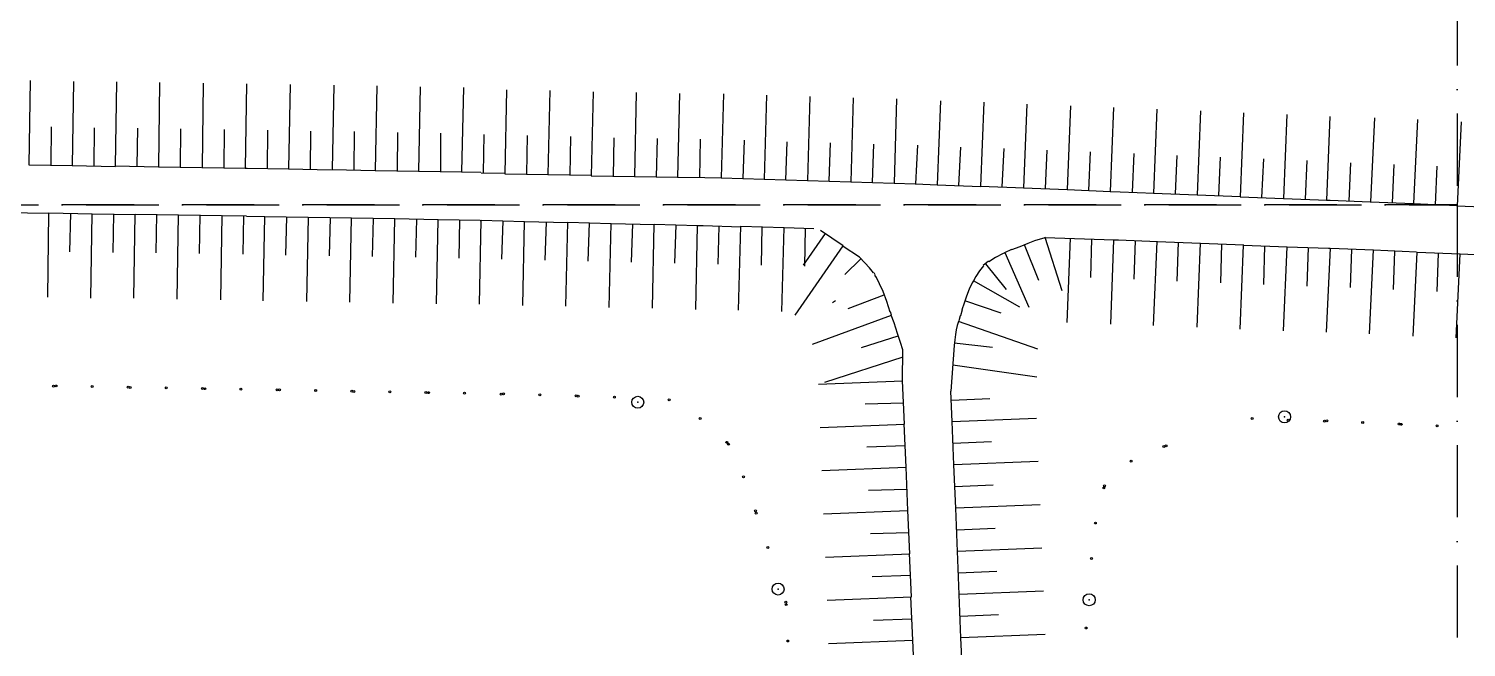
# Model space of a CAD drawing. Header units: millimetres. Extents: x 1353783 to 6492029790, y -7276956 to -512500.
# Drawn here: x 9984423 to 9990400, y -2852822 to -2850250 of the extents above; entities that cross this region are included whole.
import ezdxf

# ---------------------------------------------------------------- set-up
doc = ezdxf.new("R2010")
doc.units = ezdxf.units.MM
doc.linetypes.add('482 Границы районов', pattern=[5, 3, -1, 0, -1])
doc.linetypes.add('CONTI', pattern=[0])
for name, color, linetype in [('PI_DTUNKNOWN', 250, 'CONTI'), ('SIT_LРЕЛЬЕФ', 7, 'CONTI'), ('РЕЛЬЕФ', 7, 'CONTI')]:
    doc.layers.add(name, color=color, linetype=linetype)
doc.layers.add('ГП-Граница учасика ИЖС', color=3, linetype='Continuous', lineweight=5)
doc.layers.add('ГР.УЧ', color=12, linetype='ограждение1', lineweight=40)
doc.linetypes.add('ограждение1', pattern='A,6.35,-2.54,[133,ltypeshp.shx,S=2.54,R=0,X=-2.54,Y=0],-2.54,25.4', length=36.83)

# ---------------------------------------------------------------- blocks, each defined once
blk = doc.blocks.new('оо')
at = {"layer": 'PI_DTUNKNOWN', "color": 9, "true_color": 0xc7c8ca}
for centre in [(222829.463, -3431831.812), (222842.173, -3431836.212), (222831.053, -3431836.402), (222837.143, -3431838.592)]:
    blk.add_circle(centre, 0.125, dxfattribs=at)
for p in [(222829.463, -3431831.812), (222831.053, -3431836.402), (222842.173, -3431836.212), (222837.143, -3431838.592)]:
    blk.add_point(p, dxfattribs=at)
at = {"layer": 'SIT_LРЕЛЬЕФ', "color": 9, "true_color": 0xc7c8ca}
for p, q in [((222819.483, -3431821.582), (222818.923, -3431823.242)), ((222820.333, -3431821.872), (222819.773, -3431823.532)), ((222821.183, -3431822.152), (222820.623, -3431823.812)), ((222819.603, -3431822.632), (222819.353, -3431823.382)), ((222822.033, -3431822.442), (222821.473, -3431824.102)), ((222820.453, -3431822.922), (222820.203, -3431823.672)), ((222822.893, -3431822.732), (222822.333, -3431824.392)), ((222818.923, -3431823.242), (222819.773, -3431823.532)), ((222821.303, -3431823.202), (222821.053, -3431823.952)), ((222823.743, -3431823.022), (222823.183, -3431824.682)), ((222819.773, -3431823.532), (222820.623, -3431823.822)), ((222822.153, -3431823.492), (222821.903, -3431824.242)), ((222824.603, -3431823.312), (222824.033, -3431824.972)), ((222820.623, -3431823.812), (222821.473, -3431824.102)), ((222823.013, -3431823.782), (222822.763, -3431824.532)), ((222825.463, -3431823.602), (222824.893, -3431825.262)), ((222818.173, -3431824.042), (222819.003, -3431824.322)), ((222821.473, -3431824.102), (222822.323, -3431824.392)), ((222823.863, -3431824.072), (222823.613, -3431824.832)), ((222826.313, -3431823.892), (222825.743, -3431825.552)), ((222827.163, -3431824.182), (222826.593, -3431825.842)), ((222818.453, -3431825.982), (222819.013, -3431824.322)), ((222819.013, -3431824.322), (222819.863, -3431824.612)), ((222819.183, -3431825.222), (222819.443, -3431824.462)), ((222822.333, -3431824.392), (222823.183, -3431824.682)), ((222824.713, -3431824.362), (222824.463, -3431825.122)), ((222828.013, -3431824.472), (222827.443, -3431826.132)), ((222819.303, -3431826.272), (222819.863, -3431824.612)), ((222819.863, -3431824.612), (222820.713, -3431824.902)), ((222820.033, -3431825.512), (222820.293, -3431824.752)), ((222823.183, -3431824.682), (222823.223, -3431824.692)), ((222823.223, -3431824.692), (222824.033, -3431824.972)), ((222825.573, -3431824.652), (222825.323, -3431825.412)), ((222820.153, -3431826.552), (222820.713, -3431824.892)), ((222820.713, -3431824.892), (222821.563, -3431825.182)), ((222820.883, -3431825.792), (222821.143, -3431825.032)), ((222824.033, -3431824.972), (222824.883, -3431825.262)), ((222826.423, -3431824.942), (222826.173, -3431825.702)), ((222828.853, -3431824.792), (222828.283, -3431826.442)), ((222821.003, -3431826.842), (222821.563, -3431825.182)), ((222821.563, -3431825.182), (222822.413, -3431825.472)), ((222821.733, -3431826.082), (222821.993, -3431825.322)), ((222824.893, -3431825.262), (222825.743, -3431825.552)), ((222827.273, -3431825.232), (222827.023, -3431825.992)), ((222829.703, -3431825.082), (222829.133, -3431826.732)), ((222821.863, -3431827.132), (222822.423, -3431825.472)), ((222822.423, -3431825.472), (222822.903, -3431825.632)), ((222822.593, -3431826.372), (222822.853, -3431825.612)), ((222822.903, -3431825.642), (222823.263, -3431825.762)), ((222825.743, -3431825.552), (222826.593, -3431825.842)), ((222828.123, -3431825.532), (222827.863, -3431826.292)), ((222830.553, -3431825.382), (222829.983, -3431827.032)), ((222831.403, -3431825.672), (222830.833, -3431827.322)), ((222822.693, -3431827.422), (222823.263, -3431825.762)), ((222823.263, -3431825.762), (222824.113, -3431826.052)), ((222823.433, -3431826.662), (222823.693, -3431825.912)), ((222826.593, -3431825.842), (222827.443, -3431826.132)), ((222828.973, -3431825.832), (222828.713, -3431826.592)), ((222832.253, -3431825.962), (222831.683, -3431827.612)), ((222823.553, -3431827.712), (222824.123, -3431826.052)), ((222824.123, -3431826.052), (222824.973, -3431826.342)), ((222824.293, -3431826.952), (222824.553, -3431826.202)), ((222827.443, -3431826.132), (222827.823, -3431826.262)), ((222827.823, -3431826.272), (222828.283, -3431826.432)), ((222829.823, -3431826.122), (222829.563, -3431826.882)), ((222833.123, -3431826.252), (222832.543, -3431827.902)), ((222824.403, -3431828.002), (222824.973, -3431826.342)), ((222824.973, -3431826.342), (222825.823, -3431826.632)), ((222825.143, -3431827.242), (222825.403, -3431826.492)), ((222828.283, -3431826.442), (222829.133, -3431826.732)), ((222830.673, -3431826.422), (222830.413, -3431827.182)), ((222833.963, -3431826.552), (222833.383, -3431828.202)), ((222825.253, -3431828.292), (222825.823, -3431826.632)), ((222825.823, -3431826.632), (222826.673, -3431826.922)), ((222825.993, -3431827.532), (222826.253, -3431826.782)), ((222829.133, -3431826.732), (222829.983, -3431827.022)), ((222831.523, -3431826.712), (222831.263, -3431827.472)), ((222834.813, -3431826.852), (222834.233, -3431828.502)), ((222826.103, -3431828.582), (222826.673, -3431826.922)), ((222826.673, -3431826.922), (222827.503, -3431827.202)), ((222826.843, -3431827.822), (222827.103, -3431827.072)), ((222829.983, -3431827.032), (222830.833, -3431827.322)), ((222832.373, -3431827.002), (222832.113, -3431827.762)), ((222835.663, -3431827.152), (222835.083, -3431828.802)), ((222826.953, -3431828.862), (222827.523, -3431827.212)), ((222827.503, -3431827.212), (222827.523, -3431827.222)), ((222827.523, -3431827.212), (222828.373, -3431827.512)), ((222827.683, -3431828.112), (222827.953, -3431827.362)), ((222830.833, -3431827.322), (222831.683, -3431827.612)), ((222833.233, -3431827.302), (222832.963, -3431828.052)), ((222836.513, -3431827.452), (222835.933, -3431829.102)), ((222827.803, -3431829.162), (222828.373, -3431827.512)), ((222828.373, -3431827.512), (222829.223, -3431827.812)), ((222828.533, -3431828.412), (222828.803, -3431827.662)), ((222831.683, -3431827.612), (222832.223, -3431827.792)), ((222834.073, -3431827.602), (222833.803, -3431828.352)), ((222828.653, -3431829.452), (222829.223, -3431827.802)), ((222829.223, -3431827.802), (222830.073, -3431828.102)), ((222829.383, -3431828.702), (222829.653, -3431827.952)), ((222832.223, -3431827.792), (222832.543, -3431827.902)), ((222832.543, -3431827.902), (222833.393, -3431828.202)), ((222834.923, -3431827.902), (222834.653, -3431828.652)), ((222837.373, -3431827.772), (222836.773, -3431829.412)), ((222829.503, -3431829.752), (222830.073, -3431828.102)), ((222830.073, -3431828.102), (222830.923, -3431828.402)), ((222830.233, -3431829.002), (222830.503, -3431828.252)), ((222833.383, -3431828.202), (222834.233, -3431828.502)), ((222835.773, -3431828.202), (222835.503, -3431828.952)), ((222838.223, -3431828.072), (222837.623, -3431829.712)), ((222830.353, -3431830.042), (222830.923, -3431828.392)), ((222830.923, -3431828.392), (222831.773, -3431828.692)), ((222831.083, -3431829.292), (222831.353, -3431828.542)), ((222834.233, -3431828.502), (222835.083, -3431828.802)), ((222836.633, -3431828.502), (222836.353, -3431829.252)), ((222839.063, -3431828.382), (222838.463, -3431830.022)), ((222831.203, -3431830.342), (222831.773, -3431828.692)), ((222831.773, -3431828.692), (222831.883, -3431828.732)), ((222831.883, -3431828.732), (222832.623, -3431828.992)), ((222831.933, -3431829.592), (222832.193, -3431828.842)), ((222835.083, -3431828.802), (222835.933, -3431829.102)), ((222837.473, -3431828.812), (222837.193, -3431829.562)), ((222839.913, -3431828.692), (222839.313, -3431830.332)), ((222832.043, -3431830.632), (222832.623, -3431828.982)), ((222832.623, -3431828.982), (222833.473, -3431829.282)), ((222832.783, -3431829.882), (222833.043, -3431829.132)), ((222835.933, -3431829.102), (222836.343, -3431829.252)), ((222836.343, -3431829.252), (222836.783, -3431829.412)), ((222838.323, -3431829.112), (222838.043, -3431829.862)), ((222840.753, -3431829.002), (222840.153, -3431830.642)), ((222832.893, -3431830.932), (222833.473, -3431829.282)), ((222833.473, -3431829.282), (222834.053, -3431829.492)), ((222833.633, -3431830.182), (222833.893, -3431829.432)), ((222836.773, -3431829.412), (222837.623, -3431829.722)), ((222839.163, -3431829.422), (222838.883, -3431830.172)), ((222841.603, -3431829.312), (222841.003, -3431830.952)), ((222833.613, -3431830.152), (222834.253, -3431829.662)), ((222834.523, -3431830.022), (222834.173, -3431829.572)), ((222837.623, -3431829.712), (222838.473, -3431830.022)), ((222840.013, -3431829.732), (222839.733, -3431830.482)), ((222842.453, -3431829.622), (222841.853, -3431831.262)), ((222833.133, -3431831.092), (222834.523, -3431830.022)), ((222834.773, -3431830.352), (222834.523, -3431830.032)), ((222838.463, -3431830.022), (222839.313, -3431830.332)), ((222840.863, -3431830.042), (222840.583, -3431830.792)), ((222843.293, -3431829.932), (222842.693, -3431831.572)), ((222834.373, -3431830.602), (222834.793, -3431830.392)), ((222834.843, -3431830.492), (222834.773, -3431830.352)), ((222839.313, -3431830.332), (222840.163, -3431830.642)), ((222841.703, -3431830.352), (222841.423, -3431831.102)), ((222844.143, -3431830.242), (222843.543, -3431831.882)), ((222834.903, -3431830.622), (222834.843, -3431830.492)), ((222834.953, -3431830.752), (222834.903, -3431830.622)), ((222834.973, -3431830.802), (222834.963, -3431830.752)), ((222840.153, -3431830.642), (222840.353, -3431830.712)), ((222840.353, -3431830.712), (222841.013, -3431830.952)), ((222842.553, -3431830.662), (222842.273, -3431831.412)), ((222844.983, -3431830.552), (222844.383, -3431832.192)), ((222834.983, -3431830.862), (222834.963, -3431830.802)), ((222835.003, -3431831.002), (222834.983, -3431830.862)), ((222835.023, -3431831.182), (222835.003, -3431831.002)), ((222841.003, -3431830.952), (222841.853, -3431831.262)), ((222843.393, -3431830.972), (222843.113, -3431831.722)), ((222845.853, -3431830.862), (222845.243, -3431832.502)), ((222834.023, -3431831.062), (222833.953, -3431831.082)), ((222834.223, -3431831.292), (222835.023, -3431831.252)), ((222835.033, -3431831.402), (222835.023, -3431831.182)), ((222837.173, -3431831.312), (222837.063, -3431831.382)), ((222837.303, -3431831.252), (222837.173, -3431831.302)), ((222837.483, -3431831.922), (222837.233, -3431831.282)), ((222837.463, -3431831.222), (222837.303, -3431831.262)), ((222837.643, -3431831.192), (222837.463, -3431831.222)), ((222837.683, -3431831.192), (222837.643, -3431831.192)), ((222837.833, -3431831.162), (222837.673, -3431831.182)), ((222837.813, -3431832.422), (222837.683, -3431831.192)), ((222838.013, -3431831.162), (222837.833, -3431831.172)), ((222838.193, -3431831.152), (222838.013, -3431831.162)), ((222838.173, -3431831.952), (222838.123, -3431831.152)), ((222838.343, -3431831.142), (222838.193, -3431831.152)), ((222838.463, -3431831.142), (222838.343, -3431831.142)), ((222838.543, -3431831.142), (222838.463, -3431831.142)), ((222838.473, -3431832.962), (222839.073, -3431831.312)), ((222838.573, -3431831.142), (222838.543, -3431831.142)), ((222838.573, -3431832.305), (222838.573, -3431831.142)), ((222838.573, -3431831.142), (222839.923, -3431831.622)), ((222841.853, -3431831.262), (222842.703, -3431831.572)), ((222844.243, -3431831.282), (222843.963, -3431832.032)), ((222846.693, -3431831.172), (222846.083, -3431832.812)), ((222835.033, -3431831.632), (222835.033, -3431831.402)), ((222835.043, -3431831.702), (222835.043, -3431831.632)), ((222836.843, -3431831.572), (222836.743, -3431831.682)), ((222836.883, -3431831.542), (222836.843, -3431831.572)), ((222836.953, -3431831.472), (222836.873, -3431831.552)), ((222837.633, -3431832.362), (222836.883, -3431831.542)), ((222837.063, -3431831.382), (222836.953, -3431831.472)), ((222839.223, -3431832.222), (222839.493, -3431831.462)), ((222839.323, -3431833.272), (222839.923, -3431831.622)), ((222839.923, -3431831.622), (222840.013, -3431831.652)), ((222840.013, -3431831.652), (222840.773, -3431831.932)), ((222842.693, -3431831.572), (222843.543, -3431831.882)), ((222845.093, -3431831.602), (222844.813, -3431832.352)), ((222847.543, -3431831.492), (222846.933, -3431833.132)), ((222833.293, -3431831.772), (222835.043, -3431831.702)), ((222835.043, -3431831.872), (222835.033, -3431831.702)), ((222835.043, -3431832.102), (222835.043, -3431831.872)), ((222836.553, -3431831.922), (222836.463, -3431832.042)), ((222836.643, -3431831.802), (222836.553, -3431831.922)), ((222837.223, -3431832.362), (222836.583, -3431831.882)), ((222836.743, -3431831.682), (222836.643, -3431831.802)), ((222840.073, -3431832.532), (222840.343, -3431831.772)), ((222840.163, -3431833.572), (222840.763, -3431831.932)), ((222840.763, -3431831.932), (222841.613, -3431832.242)), ((222843.543, -3431831.882), (222844.393, -3431832.192)), ((222845.943, -3431831.912), (222845.663, -3431832.662)), ((222834.243, -3431832.152), (222835.043, -3431832.152)), ((222835.043, -3431832.302), (222835.043, -3431832.102)), ((222836.323, -3431832.252), (222836.273, -3431832.322)), ((222837.723, -3431833.302), (222836.323, -3431832.252)), ((222836.393, -3431832.152), (222836.333, -3431832.242)), ((222836.473, -3431832.042), (222836.403, -3431832.152)), ((222840.913, -3431832.842), (222841.183, -3431832.082)), ((222841.013, -3431833.882), (222841.613, -3431832.242)), ((222841.613, -3431832.242), (222842.463, -3431832.552)), ((222844.383, -3431832.192), (222844.453, -3431832.212)), ((222844.453, -3431832.212), (222845.233, -3431832.502)), ((222846.783, -3431832.222), (222846.503, -3431832.972)), ((222834.843, -3431833.072), (222835.043, -3431832.462)), ((222835.043, -3431832.462), (222835.043, -3431832.302)), ((222836.183, -3431832.492), (222836.133, -3431832.592)), ((222836.223, -3431832.402), (222836.183, -3431832.492)), ((222836.273, -3431832.322), (222836.223, -3431832.402)), ((222841.763, -3431833.152), (222842.033, -3431832.392)), ((222841.853, -3431834.192), (222842.453, -3431832.552)), ((222842.453, -3431832.552), (222843.303, -3431832.862)), ((222845.243, -3431832.502), (222846.083, -3431832.812)), ((222833.153, -3431832.602), (222834.843, -3431833.072)), ((222833.293, -3431832.602), (222835.005, -3431832.602)), ((222836.083, -3431832.702), (222835.733, -3431833.582)), ((222836.133, -3431832.592), (222836.083, -3431832.702)), ((222836.833, -3431832.982), (222836.103, -3431832.652)), ((222842.603, -3431833.462), (222842.873, -3431832.702)), ((222846.083, -3431832.812), (222846.923, -3431833.122)), ((222834.603, -3431833.942), (222834.843, -3431833.072)), ((222837.523, -3431833.852), (222835.934, -3431833.078)), ((222842.703, -3431834.502), (222843.303, -3431832.862)), ((222843.303, -3431832.862), (222844.113, -3431833.152)), ((222843.453, -3431833.772), (222843.723, -3431833.012)), ((222846.933, -3431833.132), (222847.773, -3431833.442)), ((222833.953, -3431833.292), (222834.723, -3431833.512)), ((222843.543, -3431834.802), (222844.153, -3431833.162)), ((222844.113, -3431833.152), (222844.143, -3431833.162)), ((222844.153, -3431833.162), (222844.993, -3431833.472)), ((222844.303, -3431834.072), (222844.573, -3431833.322)), ((222832.913, -3431833.472), (222834.603, -3431833.942)), ((222835.563, -3431834.202), (222835.733, -3431833.582)), ((222844.383, -3431835.112), (222844.993, -3431833.472)), ((222844.993, -3431833.472), (222845.833, -3431833.782)), ((222845.143, -3431834.382), (222845.413, -3431833.632)), ((222834.363, -3431834.802), (222834.603, -3431833.932)), ((222836.453, -3431833.982), (222835.683, -3431833.772)), ((222845.233, -3431835.432), (222845.843, -3431833.792)), ((222845.843, -3431833.792), (222846.683, -3431834.102)), ((222845.993, -3431834.702), (222846.263, -3431833.952)), ((222832.673, -3431834.332), (222834.363, -3431834.802)), ((222833.713, -3431834.152), (222834.483, -3431834.372)), ((222835.323, -3431835.062), (222835.563, -3431834.192)), ((222837.253, -3431834.672), (222835.563, -3431834.202)), ((222846.073, -3431835.742), (222846.683, -3431834.102)), ((222846.683, -3431834.102), (222847.523, -3431834.412)), ((222836.213, -3431834.842), (222835.443, -3431834.632)), ((222834.123, -3431835.672), (222834.363, -3431834.802)), ((222832.433, -3431835.202), (222834.123, -3431835.672)), ((222833.473, -3431835.022), (222834.243, -3431835.242)), ((222835.083, -3431835.932), (222835.323, -3431835.062)), ((222837.013, -3431835.532), (222835.323, -3431835.062)), ((222835.973, -3431835.712), (222835.203, -3431835.502)), ((222833.883, -3431836.542), (222834.123, -3431835.672)), ((222832.193, -3431836.072), (222833.883, -3431836.542)), ((222833.233, -3431835.892), (222834.003, -3431836.112)), ((222834.843, -3431836.802), (222835.083, -3431835.932)), ((222836.773, -3431836.402), (222835.083, -3431835.932)), ((222835.733, -3431836.582), (222834.963, -3431836.372)), ((222833.643, -3431837.402), (222833.883, -3431836.532)), ((222831.953, -3431836.932), (222833.643, -3431837.402)), ((222832.993, -3431836.752), (222833.763, -3431836.972)), ((222834.603, -3431837.662), (222834.843, -3431836.792)), ((222836.533, -3431837.272), (222834.843, -3431836.802)), ((222835.493, -3431837.442), (222834.723, -3431837.232)), ((222832.743, -3431837.622), (222833.513, -3431837.842)), ((222833.393, -3431838.272), (222833.633, -3431837.402)), ((222831.703, -3431837.802), (222833.393, -3431838.272)), ((222834.363, -3431838.532), (222834.603, -3431837.662)), ((222836.293, -3431838.132), (222834.603, -3431837.662)), ((222835.253, -3431838.312), (222834.483, -3431838.102)), ((222833.153, -3431839.142), (222833.393, -3431838.272)), ((222834.123, -3431839.402), (222834.363, -3431838.532)), ((222836.053, -3431839.002), (222834.363, -3431838.532))]:
    blk.add_line(p, q, dxfattribs=at)
for centre in [(222818.003, -3431827.782), (222818.053, -3431827.792), (222818.763, -3431828.032), (222819.473, -3431828.272), (222819.513, -3431828.292), (222820.223, -3431828.532), (222820.933, -3431828.772), (222820.983, -3431828.792), (222821.693, -3431829.032), (222822.403, -3431829.272), (222822.453, -3431829.292), (222823.163, -3431829.532), (222823.873, -3431829.772), (222823.913, -3431829.792), (222824.623, -3431830.032), (222825.333, -3431830.272), (222825.383, -3431830.292), (222826.093, -3431830.532), (222826.813, -3431830.782), (222826.863, -3431830.792), (222827.573, -3431831.042), (222828.283, -3431831.292), (222828.323, -3431831.312), (222829.033, -3431831.562), (222830.103, -3431831.962), (222830.593, -3431832.532), (222830.973, -3431833.172), (222830.993, -3431833.222), (222831.083, -3431833.962), (222831.103, -3431834.712), (222831.103, -3431834.762), (222831.113, -3431835.512), (222838.853, -3431836.112), (222839.593, -3431836.032), (222839.643, -3431836.032), (222841.523, -3431836.042), (222838.173, -3431836.432), (222842.223, -3431836.302), (222831.123, -3431836.712), (222838.143, -3431836.472), (222842.933, -3431836.552), (222842.983, -3431836.562), (222831.113, -3431836.762), (222843.683, -3431836.822), (222837.753, -3431837.112), (222844.393, -3431837.082), (222844.433, -3431837.102), (222830.913, -3431837.492), (222845.133, -3431837.362), (222837.453, -3431837.792), (222836.903, -3431839.132)]:
    blk.add_circle(centre, 0.02, dxfattribs=at)

msp = doc.modelspace()

# ---------------------------------------------------------------- linework, layer by layer
at = {"layer": 'ГП-Граница учасика ИЖС', "color": 94, "linetype": '482 Границы районов', "lineweight": 30, "ltscale": 100}
for points in [[(9989762.4, -2845601.7), (9990362.4, -2845601.7), (9990362.4, -2850981.7), (9984162.4, -2850981.7), (9984162.4, -2845601.7), (9986952.4, -2845601.7)], [(9986952.4, -2856359.5), (9984162.4, -2856302), (9984162.4, -2850981.7), (9990362.4, -2850981.7), (9990362.4, -2856429.8), (9989762.4, -2856417.4)]]:
    msp.add_lwpolyline(points, dxfattribs=at)
at = {"layer": 'ГР.УЧ', "lineweight": 50, "ltscale": 50}
msp.add_lwpolyline([(9996494.1, -2858056.4, -0.000073), (9997765.4, -2845883.1, -0.003019), (9997962.4, -2843896.8), (9997934.6, -2810081.4), (9997659.8, -2802556.7, 0.09197), (9997084.6, -2800684.7, 0.018978), (9996794, -2800133.6, -0.010053), (9995789.7, -2798243.1), (9989974.7, -2788087)], format="xyb", dxfattribs=at)

# ---------------------------------------------------------------- block references
at = {"layer": 'РЕЛЬЕФ', "color": 240, "lineweight": 30, "true_color": 0xed1f24, "xscale": 200.0000000000001, "yscale": 200.0000000000001, "zscale": 200.0000000000001, "rotation": 17.80578495452471}
msp.add_blockref('оо', (-242329121, 637008728.1), dxfattribs=at)

doc.saveas('drawing.dxf')
